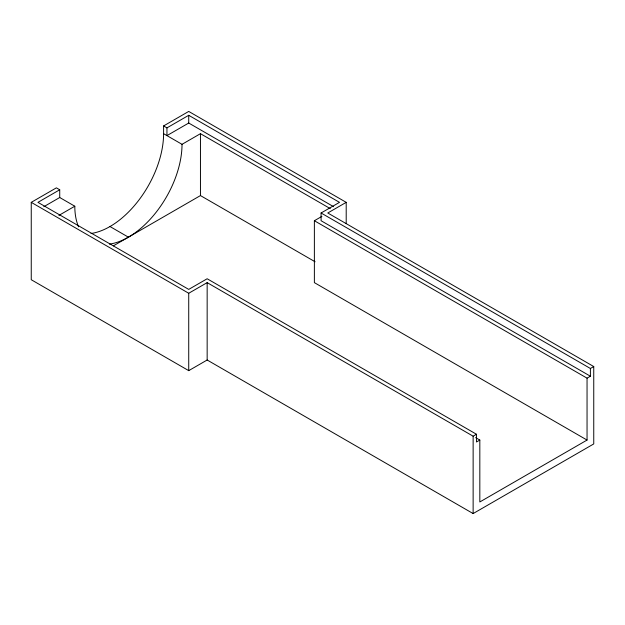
<?xml version="1.0" encoding="UTF-8"?>
<svg xmlns="http://www.w3.org/2000/svg" width="625" height="625" viewBox="0 0 625 625"><rect width="100%" height="100%" fill="white"/><g stroke="black" fill="none" stroke-linecap="round" stroke-linejoin="round"><path stroke-width="0.94" d="M346.203 223.633L346.203 202.352L327.773 212.992L593.75 366.547L593.75 443.93L473.133 513.57L207.156 360.008L188.727 370.648L31.25 279.727L31.25 202.352L56.383 187.844L59.727 189.773L59.727 197.516L43.812 206.703M91.039 233.477A75.812 43.773 -60 0 0 163.594 133.68L163.594 125.937L188.727 111.43L346.203 202.352M59.727 189.773L37.953 202.352L188.727 289.398L207.156 278.758L476.477 434.258L476.477 441.992L479.828 440.055L479.828 501.961L587.047 440.062L587.047 378.156L314.375 220.727L314.375 282.633L587.047 440.062M163.594 125.937L166.945 127.875L188.727 115.305L339.5 202.352L321.078 212.992L321.078 220.727L590.398 376.219L590.398 368.484L321.078 212.992M333.609 206.688L188.727 123.039L166.945 135.609L166.945 127.875M58.891 215.406L74.805 206.219A75.812 43.773 -60 0 0 78.57 226.836M109.469 244.117A75.812 43.773 -60 0 0 182.023 144.32L200.453 133.68L330.273 208.625M113.336 245.875L200.453 195.578L315.102 261.773M31.25 202.352L188.727 293.266L207.156 282.633L473.133 436.188L476.477 434.258M314.375 220.727L321.914 216.375M590.398 368.484L593.75 366.547M587.047 378.156L590.398 376.219M163.594 133.68L182.023 144.32M59.727 197.516L74.805 206.219M109.992 226.531L128.414 237.172M475.609 437.617L479.828 440.055M473.133 436.188L473.133 513.57M207.156 282.633L207.156 360.008M200.453 133.68L200.453 195.578M188.727 115.305L188.727 123.039M188.727 293.266L188.727 370.648"/></g></svg>
